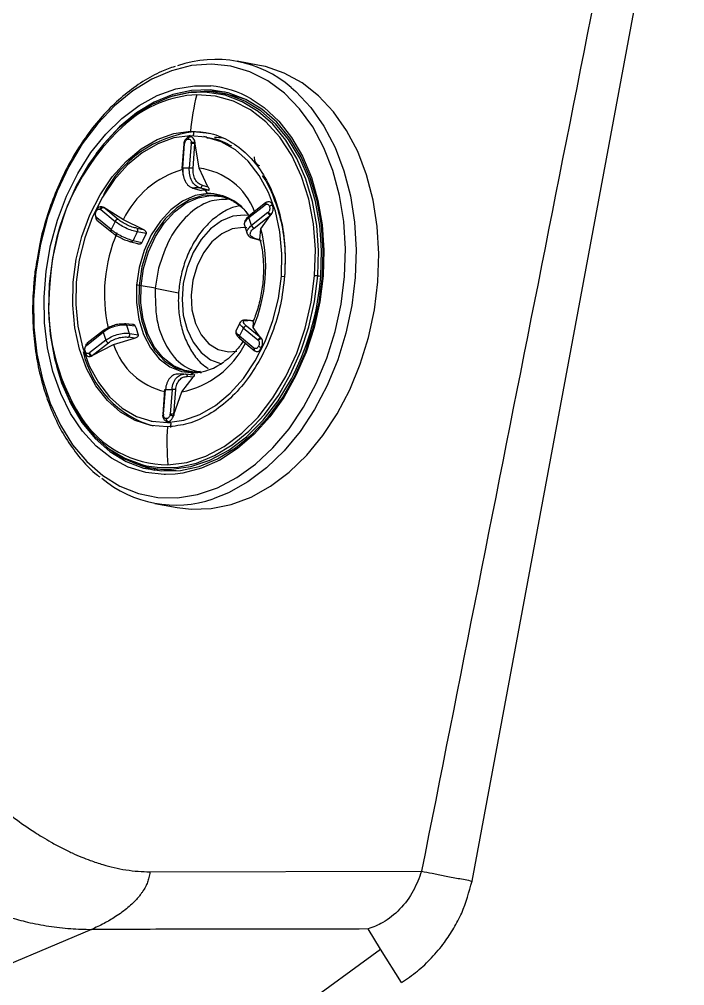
# Model space of a CAD drawing. Extents: x 943 to 1030, y 781 to 934.
# Drawn here: x 1022.308 to 1024.959, y 824.575 to 828.428 of the extents above; entities that cross this region are included whole.
import ezdxf

# ---------------------------------------------------------------- set-up
doc = ezdxf.new("R2010")
doc.units = 0
doc.header["$MEASUREMENT"] = 0
doc.layers.add('1', color=4, linetype='Continuous')

# ---------------------------------------------------------------- blocks, each defined once
blk = doc.blocks.new('AIRA')
at = {"layer": '1', "color": 3, "linetype": 'Continuous', "lineweight": 25}
for p, q in [((80.9339, 21.8267), (81.7811, 26.3785)), ((80.0875, 25.0782), (79.9975, 25.095)), ((79.9593, 24.9633), (79.9271, 24.9689)), ((79.8119, 24.8154), (79.8243, 24.8131)), ((79.8868, 24.8063), (79.8243, 24.8131)), ((79.8014, 24.7957), (79.8121, 24.8006)), ((79.8772, 24.7924), (79.8648, 24.7944)), ((79.7855, 24.7661), (79.7778, 24.6675)), ((79.781, 24.668), (79.7887, 24.7666)), ((79.7862, 24.7709), (79.7855, 24.7661)), ((79.8151, 24.7674), (79.8074, 24.6688)), ((79.8222, 24.6677), (79.8299, 24.7663)), ((79.8299, 24.7663), (79.8304, 24.7662)), ((79.8466, 24.6682), (79.8304, 24.7662)), ((79.8818, 24.5946), (79.8466, 24.6682)), ((80.0745, 24.6883), (80.0653, 24.6898)), ((79.8219, 24.589), (79.8547, 24.5801)), ((79.8841, 24.581), (79.8497, 24.5898)), ((79.8586, 24.6005), (79.8818, 24.5946)), ((79.8917, 24.5591), (79.9358, 24.5554)), ((79.4545, 24.5035), (79.5117, 24.456)), ((79.5235, 24.4639), (79.4663, 24.5114)), ((79.4663, 24.5114), (79.4668, 24.5113)), ((79.5445, 24.4626), (79.4668, 24.5113)), ((80.0447, 24.4718), (80.1096, 24.5229)), ((80.1105, 24.5298), (80.0456, 24.4787)), ((80.1138, 24.5319), (80.11, 24.5294)), ((79.4368, 24.4645), (79.4386, 24.4626)), ((79.496, 24.4236), (79.4388, 24.4711)), ((80.1203, 24.4913), (80.0554, 24.4402)), ((80.0657, 24.4298), (80.1306, 24.4809)), ((80.0926, 24.4272), (80.1311, 24.4808)), ((80.1306, 24.4809), (80.1311, 24.4808)), ((79.4395, 24.4616), (79.4967, 24.4141)), ((79.6229, 24.4246), (79.5445, 24.4626)), ((79.5988, 24.429), (79.6229, 24.4246)), ((80.0268, 24.4407), (80.0383, 24.407)), ((80.0271, 24.4427), (80.0277, 24.4391)), ((80.0886, 24.3843), (80.0926, 24.4272)), ((79.6358, 24.4078), (79.6, 24.4142)), ((80.0612, 24.3891), (80.0941, 24.3803)), ((80.0668, 24.3901), (80.0886, 24.3843)), ((79.5748, 24.3746), (79.6018, 24.3679)), ((79.5835, 24.3802), (79.6183, 24.3716)), ((79.6849, 24.2705), (79.6719, 24.1897)), ((80.1745, 24.2383), (80.187, 24.236)), ((79.672, 24.1897), (79.6153, 24.2)), ((79.6719, 24.1897), (79.7649, 24.172)), ((79.5472, 24.047), (79.5556, 24.0461)), ((79.581, 24.0451), (79.5513, 24.0484)), ((79.5923, 24.0391), (79.5572, 24.043)), ((80.0102, 24.0546), (79.9928, 24.0188)), ((80.0642, 24.0596), (80.0382, 24.0628)), ((80.0632, 24.059), (80.0412, 24.0616)), ((80.0619, 24.033), (80.063, 24.054)), ((79.3992, 23.9635), (79.4641, 24.0146)), ((79.465, 24.0215), (79.4001, 23.9704)), ((79.5684, 24.0098), (79.6043, 24.0038)), ((80.0234, 24.0311), (80.0807, 23.9836)), ((80.0924, 23.9915), (80.0352, 24.039)), ((80.0929, 23.9914), (80.0619, 24.033)), ((79.4748, 23.983), (79.4099, 23.9319)), ((79.4202, 23.9215), (79.4851, 23.9726)), ((79.4207, 23.9214), (79.5056, 23.965)), ((79.5056, 23.965), (79.589, 23.9908)), ((79.589, 23.9908), (79.5649, 23.9949)), ((80.065, 23.9512), (80.0077, 23.9987)), ((80.0084, 23.9892), (80.0656, 23.9417)), ((80.0929, 23.9914), (80.0924, 23.9915)), ((79.9639, 23.9363), (79.9966, 23.939)), ((80.0647, 23.9427), (80.0683, 23.9401)), ((79.4207, 23.9214), (79.4202, 23.9215)), ((79.7845, 23.8483), (79.7615, 23.8476)), ((79.7726, 23.8452), (79.7918, 23.8482)), ((79.7918, 23.8482), (79.8267, 23.8445)), ((79.777, 23.7764), (79.8225, 23.8354)), ((79.8225, 23.8354), (79.7991, 23.8379)), ((79.709, 23.7854), (79.7013, 23.6868)), ((79.7044, 23.6873), (79.7121, 23.7859)), ((79.7385, 23.7867), (79.7308, 23.6881)), ((79.7456, 23.687), (79.7533, 23.7856)), ((79.7461, 23.6869), (79.777, 23.7764)), ((79.6538, 23.6605), (79.6661, 23.658)), ((79.704, 23.6838), (79.7041, 23.6857)), ((79.7335, 23.652), (79.7086, 23.6547)), ((79.7461, 23.6869), (79.7456, 23.687)), ((79.6492, 23.4753), (79.6811, 23.4689)), ((79.7516, 23.4488), (79.7127, 23.4471)), ((79.6694, 23.3323), (79.7595, 23.3156)), ((79.6502, 21.8635), (80.7329, 21.8655)), ((80.5696, 21.5555), (80.5198, 21.6354)), ((79.4158, 20.7157), (80.5696, 21.5555)), ((80.6529, 21.4216), (80.5696, 21.5555))]:
    blk.add_line(p, q, dxfattribs=at)
at = {"layer": '1', "color": 3, "linetype": 'Continuous', "lineweight": 25, "flags": 128}
for points in [[(80.4261, 24.2367), (80.4296, 24.3471), (80.423, 24.4554), (80.4062, 24.5598), (80.3797, 24.6586), (80.3437, 24.7502), (80.2989, 24.833), (80.2461, 24.9057), (80.1861, 24.9672), (80.1199, 25.0164), (80.0485, 25.0524), (79.9732, 25.0748), (79.8952, 25.0831), (79.8158, 25.0772), (79.7362, 25.0572), (79.6578, 25.0235), (79.5819, 24.9765), (79.5097, 24.9171), (79.4424, 24.8462), (79.381, 24.7649), (79.3267, 24.6748), (79.2803, 24.5771), (79.2426, 24.4735), (79.2141, 24.3657), (79.1954, 24.2556), (79.1868, 24.1448), (79.1883, 24.0352), (79.2001, 23.9286), (79.2218, 23.8268), (79.2531, 23.7314), (79.2935, 23.644), (79.3424, 23.5661), (79.399, 23.4988), (79.4622, 23.4434), (79.5311, 23.4007), (79.6046, 23.3714), (79.6814, 23.356), (79.7603, 23.3548), (79.84, 23.3678), (79.9191, 23.3947), (79.9964, 23.4352), (80.0707, 23.4885), (80.1406, 23.5538), (80.205, 23.63), (80.263, 23.7159), (80.3134, 23.81), (80.3556, 23.9109), (80.3887, 24.0168), (80.4124, 24.126), (80.4261, 24.2367)], [(80.5588, 24.2157), (80.5625, 24.3269), (80.5561, 24.4361), (80.5397, 24.5415), (80.5136, 24.6414), (80.4782, 24.7344), (80.4341, 24.8189), (80.3819, 24.8935), (80.3225, 24.9572), (80.2568, 25.0089), (80.1858, 25.0478), (80.1107, 25.0733), (80.0875, 25.0782)], [(79.7127, 23.4471), (79.707, 23.4471), (79.6341, 23.4553), (79.564, 23.4772), (79.4978, 23.5124), (79.4368, 23.5602), (79.382, 23.6199), (79.3344, 23.6903), (79.2948, 23.7702), (79.264, 23.8582), (79.2426, 23.9527), (79.2308, 24.052), (79.229, 24.1544), (79.237, 24.2579), (79.2549, 24.3609), (79.2823, 24.4613), (79.3186, 24.5575), (79.3633, 24.6477), (79.4155, 24.7304), (79.4744, 24.8039), (79.5388, 24.8671), (79.6076, 24.9188), (79.6796, 24.9581), (79.7535, 24.9842), (79.828, 24.9968), (79.8931, 24.9964)], [(79.8671, 24.9714), (79.8059, 24.9687), (79.7324, 24.9526), (79.6599, 24.923), (79.5897, 24.8803), (79.5232, 24.8253), (79.4615, 24.7592), (79.4058, 24.683), (79.3571, 24.5983), (79.3165, 24.5066), (79.2845, 24.4096), (79.2618, 24.3091), (79.2489, 24.207)], [(79.2778, 23.8789), (79.2987, 23.8122), (79.3348, 23.7287), (79.3796, 23.6543), (79.432, 23.5905), (79.4912, 23.5385), (79.556, 23.4991), (79.6253, 23.4732), (79.6977, 23.4613), (79.7719, 23.4635), (79.8465, 23.4798), (79.9201, 23.5099), (79.9914, 23.5532), (80.059, 23.609), (80.1217, 23.6762), (80.1782, 23.7536), (80.2276, 23.8396), (80.269, 23.9328), (80.3014, 24.0313), (80.3245, 24.1334), (80.3376, 24.2371), (80.3406, 24.3405), (80.3335, 24.4416), (80.3163, 24.5387), (80.2893, 24.6298), (80.2531, 24.7133), (80.2084, 24.7877), (80.156, 24.8515), (80.0968, 24.9035), (80.032, 24.9429), (79.9627, 24.9688), (79.8903, 24.9807), (79.8161, 24.9785), (79.7415, 24.9622), (79.6679, 24.9321), (79.5966, 24.8887), (79.529, 24.833), (79.4663, 24.7658), (79.4355, 24.7259)], [(80.332, 24.3845), (80.3269, 24.4397), (80.3098, 24.5358), (80.2831, 24.6261), (80.2473, 24.7088), (80.203, 24.7824), (80.1511, 24.8456), (80.0925, 24.8971), (80.0283, 24.9361), (79.9597, 24.9617), (79.888, 24.9736), (79.8145, 24.9714), (79.7407, 24.9552), (79.7348, 24.9534)], [(79.9503, 24.9718), (79.9224, 24.9747), (79.8662, 24.9744)], [(80.3193, 24.2387), (80.3223, 24.3404), (80.3152, 24.4401), (80.2983, 24.5356), (80.2718, 24.6253), (80.2362, 24.7076), (80.1921, 24.7808), (80.1405, 24.8436), (80.0822, 24.8948), (80.0184, 24.9336), (79.9502, 24.9591), (79.8789, 24.9708), (79.8671, 24.9714)], [(80.2134, 24.9907), (80.2324, 24.974), (80.2918, 24.9103), (80.344, 24.8356), (80.3882, 24.7511), (80.4236, 24.6582), (80.4496, 24.5582), (80.466, 24.4528), (80.4724, 24.3436), (80.4687, 24.2324)], [(80.3067, 24.2393), (80.3096, 24.3442), (80.3016, 24.4465), (80.283, 24.5444), (80.2542, 24.6357), (80.2156, 24.7187), (80.1682, 24.7915), (80.1129, 24.8528), (80.0508, 24.9013), (79.9832, 24.936), (79.9114, 24.9562), (79.8369, 24.9615)], [(79.9593, 24.9633), (79.9919, 24.9561), (80.0309, 24.9434)], [(80.0532, 24.9454), (80.1054, 24.9102), (80.1635, 24.8563), (80.2148, 24.7911), (80.2585, 24.7158), (80.2937, 24.6317), (80.3199, 24.5402), (80.3366, 24.4431), (80.3434, 24.342), (80.3403, 24.2389)], [(79.7199, 23.637), (79.6546, 23.6423), (79.592, 23.662), (79.5337, 23.6956), (79.4811, 23.7422), (79.4355, 23.8008), (79.3981, 23.8698), (79.3697, 23.9476), (79.3511, 24.0323), (79.3427, 24.1218), (79.3447, 24.2138), (79.3571, 24.3061), (79.3795, 24.3965), (79.4115, 24.4826), (79.4522, 24.5625), (79.5006, 24.6341), (79.5555, 24.6956), (79.6157, 24.7456), (79.6795, 24.7828), (79.7455, 24.8062), (79.8119, 24.8154)], [(79.8104, 24.7979), (79.7459, 24.789), (79.6819, 24.7662), (79.62, 24.7301), (79.5616, 24.6816), (79.5083, 24.6219), (79.4614, 24.5525), (79.4219, 24.475), (79.3909, 24.3914), (79.3691, 24.3037), (79.3571, 24.2142)], [(80.1745, 24.2383), (80.1764, 24.3276), (80.1683, 24.4144), (80.1502, 24.4965), (80.1226, 24.572), (80.0863, 24.639), (80.0421, 24.6958), (79.9911, 24.7411), (79.9345, 24.7737), (79.8738, 24.7928), (79.8104, 24.7979)], [(79.8808, 24.5674), (79.8304, 24.559), (79.7809, 24.5373), (79.7342, 24.5029), (79.692, 24.4574), (79.656, 24.4023), (79.6276, 24.3398), (79.6078, 24.2723), (79.5974, 24.2025)], [(79.9874, 24.5345), (79.9638, 24.547), (79.9134, 24.5608), (79.8606, 24.5593), (79.8077, 24.5424), (79.7572, 24.511), (79.7111, 24.4663), (79.6715, 24.4104), (79.6401, 24.3456), (79.6183, 24.2749), (79.607, 24.2013)], [(79.6153, 24.2), (79.6254, 24.2684), (79.6446, 24.3344), (79.6723, 24.3956), (79.7074, 24.4497), (79.7485, 24.4945), (79.7941, 24.5285), (79.8425, 24.5503), (79.8917, 24.5591)], [(79.9358, 24.5554), (79.9406, 24.5543), (79.9556, 24.55)], [(80.0473, 24.4794), (80.0273, 24.4817), (79.9811, 24.4768), (79.9354, 24.4583), (79.8923, 24.4269), (79.854, 24.3841), (79.8222, 24.332), (79.7983, 24.273), (79.7835, 24.2098), (79.7785, 24.1454), (79.7835, 24.0828), (79.7983, 24.025), (79.8222, 23.9745), (79.854, 23.9339), (79.8924, 23.905), (79.9352, 23.8891)], [(80.0369, 24.4301), (80.0215, 24.4317), (79.9786, 24.4265), (79.9365, 24.4071), (79.8976, 24.3748), (79.8643, 24.3314), (79.8385, 24.2794), (79.8216, 24.2219), (79.8146, 24.1622), (79.818, 24.1037), (79.8316, 24.0499), (79.8545, 24.0039), (79.8854, 23.9684), (79.9226, 23.9454), (79.9639, 23.9363), (79.9639, 23.9363)], [(80.331, 24.2372), (80.3339, 24.3395), (80.332, 24.3845)], [(79.6349, 23.4825), (79.6893, 23.4748), (79.7623, 23.477), (79.8358, 23.4931), (79.9083, 23.5227), (79.9784, 23.5654), (80.045, 23.6203), (80.1067, 23.6865), (80.1624, 23.7626), (80.211, 23.8474), (80.2517, 23.9391), (80.2837, 24.0361), (80.3064, 24.1366), (80.3193, 24.2387)], [(79.7211, 23.6546), (79.7856, 23.6635), (79.8496, 23.6863), (79.9116, 23.7224), (79.9699, 23.7709), (80.0232, 23.8306), (80.0702, 23.9), (80.1097, 23.9775), (80.1407, 24.0611), (80.1625, 24.1487), (80.1745, 24.2383)], [(79.7217, 23.486), (79.7973, 23.4957), (79.8726, 23.5202), (79.946, 23.5591), (80.016, 23.6115), (80.0812, 23.6764), (80.1402, 23.7524), (80.1919, 23.838), (80.2352, 23.9314), (80.2692, 24.0308), (80.2932, 24.1342), (80.3067, 24.2393)], [(80.3403, 24.2389), (80.3273, 24.1354), (80.3046, 24.0335), (80.2727, 23.9349), (80.232, 23.8415), (80.1835, 23.7549), (80.1278, 23.6766), (80.0661, 23.6081), (79.9993, 23.5505), (79.9287, 23.5049), (79.8556, 23.4721), (79.7813, 23.4528), (79.7516, 23.4488)], [(80.4687, 24.2324), (80.455, 24.1209), (80.4315, 24.0109), (80.3986, 23.904), (80.3567, 23.802), (80.3066, 23.7065), (80.249, 23.6191), (80.1849, 23.541), (80.1153, 23.4735), (80.0412, 23.4176), (79.9638, 23.3744), (79.9018, 23.3497)], [(79.2489, 24.207), (79.2459, 24.1052), (79.2529, 24.0056), (79.2699, 23.9101), (79.2964, 23.8203), (79.332, 23.7381), (79.3761, 23.6649), (79.4277, 23.6021), (79.486, 23.5508), (79.5498, 23.5121), (79.618, 23.4866), (79.6349, 23.4825)], [(79.3571, 24.2142), (79.3551, 24.1249), (79.3633, 24.0381), (79.3814, 23.956), (79.4089, 23.8805), (79.4452, 23.8135), (79.4894, 23.7567), (79.5405, 23.7114), (79.597, 23.6788), (79.6578, 23.6597), (79.7211, 23.6546)], [(79.5974, 24.2025), (79.5969, 24.1329), (79.6062, 24.0663), (79.625, 24.0052), (79.6525, 23.952), (79.6878, 23.9087), (79.7294, 23.877), (79.7757, 23.8581), (79.825, 23.8527)], [(79.607, 24.2013), (79.6068, 24.1281), (79.6176, 24.0583), (79.639, 23.9951), (79.6701, 23.9413), (79.7094, 23.8992), (79.7553, 23.8706), (79.8057, 23.8567), (79.8499, 23.857)], [(79.7878, 23.8619), (79.7438, 23.8805), (79.7033, 23.9118), (79.6689, 23.9545), (79.6421, 24.0067), (79.6238, 24.0666), (79.6147, 24.1319), (79.6153, 24.2)], [(79.7595, 23.3156), (79.8144, 23.3089), (79.8942, 23.3112), (79.9744, 23.3276), (80.0539, 23.3576), (80.1312, 23.4009), (80.2053, 23.4567), (80.275, 23.5242), (80.3391, 23.6023), (80.3967, 23.6898), (80.4468, 23.7853), (80.4886, 23.8872), (80.5216, 23.9941), (80.5451, 24.1041), (80.5588, 24.2157)], [(79.828, 23.8558), (79.7891, 23.8615), (79.7878, 23.8619)], [(79.7361, 23.4684), (79.8132, 23.4787), (79.8898, 23.5041), (79.9644, 23.5439), (80.0355, 23.5975), (80.1018, 23.6638), (80.1617, 23.7413), (80.2142, 23.8285), (80.2225, 23.8445)], [(79.5903, 23.4921), (79.6574, 23.4673), (79.6697, 23.4642)], [(79.7551, 23.4617), (79.7293, 23.4626), (79.6811, 23.4689)], [(79.4174, 21.6335), (78.9082, 21.4177), (78.4196, 21.2107)]]:
    blk.add_lwpolyline(points, dxfattribs=at)
at = {"layer": '1', "color": 3, "linetype": 'Continuous', "lineweight": 25}
for centre, radius, start, end in [((79.9131, 24.6416), 0.4605, 49.2987, 109.4167), ((79.8572, 24.6061), 0.3919, 59.9846, 84.7503), ((79.8645, 24.4909), 0.4714, 93.3644, 131.002), ((80.8518, 24.7129), 1.045, 166.2349, 174.3667), ((80.1693, 24.1635), 0.9186, 131.9522, 177.215), ((79.8769, 24.3563), 0.4599, 96.5679, 153.423), ((80.8792, 24.7076), 1.0601, 174.2887, 175.2238), ((80.1706, 24.7741), 0.361, 176.2098, 176.835), ((79.9058, 24.5654), 0.2255, 80.9838, 89.3483), ((79.7878, 24.7622), 0.00451, 79.3574, 120.8553), ((79.8164, 24.6931), 0.0743, 85.2025, 90.9997), ((79.8171, 24.691), 0.0763, 80.3576, 85.8628), ((79.8846, 24.3009), 0.3766, 106.0022, 154.5742), ((79.78, 24.6644), 0.00378, 75.105, 125.1076), ((79.7807, 24.6711), 0.00464, 231.4043, 269.7249), ((79.8008, 24.4424), 0.2266, 88.3492, 95.0359), ((79.8087, 24.5945), 0.0743, 85.2025, 90.9997), ((79.8094, 24.5924), 0.0763, 80.3574, 85.8628), ((79.8136, 24.3979), 0.2723, 21.1314, 83.0373), ((79.8414, 24.3994), 0.1906, 87.5168, 95.8683), ((79.8751, 24.3894), 0.1918, 91.7031, 96.1308), ((79.875, 24.3941), 0.187, 87.198, 91.7007), ((80.0486, 24.7176), 0.2252, 217.2914, 221.8271), ((79.8813, 24.3703), 0.1971, 33.6627, 90.158), ((79.4663, 24.4987), 0.0127, 90.1631, 157.6039), ((80.1144, 24.5257), 0.00561, 124.2583, 209.956), ((79.4455, 24.4668), 0.008, 147.1287, 220.8133), ((79.5235, 24.4512), 0.0127, 90.162, 157.6041), ((80.05, 24.4746), 0.00606, 137.4266, 208.1964), ((79.6185, 24.3097), 0.456, 16.621, 20.8151), ((80.1357, 24.4963), 0.0162, 198.0658, 251.6625), ((80.0184, 24.1903), 0.5721, 152.3281, 155.9334), ((80.0708, 24.4452), 0.0162, 198.0656, 251.6634), ((79.4983, 24.2753), 0.6135, 336.7375, 14.3352), ((80.0858, 24.1673), 0.6166, 156.7902, 192.6468), ((79.5014, 24.4194), 0.00685, 141.6568, 247.8019), ((80.0243, 24.1875), 0.4811, 151.8789, 156.3826), ((80.0566, 24.1814), 0.4778, 151.7216, 156.5398), ((79.2748, 24.3176), 1.0592, 333.4749, 355.6456), ((80.3044, 24.0754), 0.164, 84.777, 89.1785), ((80.3083, 24.1074), 0.1317, 80.1065, 85.2066), ((80.0683, 24.1178), 0.8215, 173.6855, 212.6041), ((79.2509, 24.206), 0.00229, 66.7087, 154.6984), ((79.5669, 23.9071), 0.2969, 82.227, 84.0892), ((79.5811, 24.0101), 0.1929, 79.7973, 82.2806), ((79.9256, 24.1494), 0.3835, 196.0985, 201.3376), ((79.4679, 24.0175), 0.0048, 85.606, 216.8408), ((79.901, 24.145), 0.456, 196.621, 200.8151), ((79.9586, 24.1436), 0.3809, 195.9155, 201.5205), ((79.5011, 24.2644), 0.5721, 332.3281, 335.9334), ((80.0352, 24.0263), 0.0127, 90.1622, 157.604), ((79.4045, 23.9663), 0.00606, 137.4267, 208.1963), ((79.4902, 23.988), 0.0162, 198.0657, 251.6632), ((79.7735, 24.0526), 0.2818, 198.117, 257.0694), ((79.7051, 24.1332), 0.364, 281.3937, 333.4652), ((80.0145, 23.9944), 0.008, 147.1285, 220.8135), ((80.0924, 23.9788), 0.0127, 90.1631, 157.6039), ((79.7748, 24.0248), 0.3999, 192.7577, 253.8254), ((79.4253, 23.9369), 0.0162, 198.0658, 251.6625), ((80.0711, 23.9468), 0.00753, 144.4366, 223.5054), ((79.8126, 24.0759), 0.2235, 273.1728, 306.3602), ((79.9122, 23.7139), 0.1639, 122.143, 127.7487), ((79.7113, 23.7815), 0.00451, 79.357, 120.8557), ((79.7186, 24.0124), 0.2266, 268.3492, 275.0359), ((79.7398, 23.7124), 0.0743, 85.2025, 90.9997), ((79.7405, 23.7103), 0.0763, 80.3574, 85.8628), ((79.7237, 23.8995), 0.4136, 212.8573, 269.7175), ((79.7037, 23.6824), 0.00494, 81.3072, 119.0308), ((79.7042, 23.6905), 0.00476, 231.9736, 269.2849), ((80.0768, 23.6226), 0.357, 174.2319, 174.8616), ((79.7321, 23.6138), 0.0743, 85.2025, 90.9997), ((79.7328, 23.6117), 0.0763, 80.3576, 85.8628), ((80.8249, 23.5744), 1.1068, 176.7592, 184.5852), ((80.8001, 23.5746), 1.0694, 175.8493, 176.779), ((79.7247, 23.8563), 0.3881, 229.9983, 271.6855), ((79.7536, 23.785), 0.4598, 230.0785, 288.8023)]:
    blk.add_arc(centre, radius, start, end, dxfattribs=at)
for points, knots in [([(81.6312, 26.4075), (81.4818, 25.6511), (81.1826, 24.1371), (80.8829, 22.6231), (80.7329, 21.8655)], [0, 0, 0, 0, 0.4995542, 1, 1, 1, 1]), ([(79.7505, 25.074), (79.7323, 25.0677), (79.6886, 25.0526), (79.6217, 25.015), (79.5506, 24.9639), (79.4835, 24.9019), (79.4212, 24.8304), (79.3647, 24.7503), (79.3147, 24.6627), (79.2719, 24.5689), (79.2372, 24.4701), (79.2131, 24.3821), (79.2043, 24.3269), (79.201, 24.3064)], [0, 0, 0, 0, 0.0689455, 0.1651654, 0.2618364, 0.3588493, 0.4560791, 0.553422, 0.6508044, 0.7481837, 0.8455507, 0.9429095, 1, 1, 1, 1]), ([(79.8028, 24.7921), (79.8008, 24.791), (79.7968, 24.7889), (79.7919, 24.7836), (79.7881, 24.7775), (79.7869, 24.7731), (79.7862, 24.7709)], [0, 0, 0, 0, 0.258752, 0.512169, 0.758929, 1, 1, 1, 1]), ([(79.7892, 24.77), (79.7899, 24.7723), (79.7912, 24.7769), (79.7951, 24.7817), (79.7993, 24.7844), (79.8019, 24.7846), (79.8032, 24.7848)], [0, 0, 0, 0, 0.283703, 0.562563, 0.780127, 1, 1, 1, 1]), ([(79.8102, 24.794), (79.8077, 24.7939), (79.805, 24.7938), (79.8027, 24.792), (79.8025, 24.7918)], [0, 0, 0, 0, 0.89936, 1, 1, 1, 1]), ([(79.8032, 24.7848), (79.8034, 24.7858), (79.8037, 24.7881), (79.8052, 24.7911), (79.8074, 24.7934), (79.8093, 24.7938), (79.8102, 24.794)], [0, 0, 0, 0, 0.221976, 0.471926, 0.73723, 1, 1, 1, 1]), ([(79.8032, 24.7848), (79.8049, 24.7846), (79.8083, 24.7844), (79.812, 24.7809), (79.8144, 24.7762), (79.8149, 24.7726), (79.8151, 24.7708)], [0, 0, 0, 0, 0.278048, 0.555677, 0.775229, 1, 1, 1, 1]), ([(79.8171, 24.7927), (79.8155, 24.7931), (79.8122, 24.7939), (79.8088, 24.7934), (79.8072, 24.7931)], [0, 0, 0, 0, 0.499745, 1, 1, 1, 1]), ([(79.8299, 24.7717), (79.8292, 24.7748), (79.8279, 24.7812), (79.8232, 24.7885), (79.8172, 24.7934), (79.8125, 24.7938), (79.8102, 24.794)], [0, 0, 0, 0, 0.247937, 0.500491, 0.75285, 1, 1, 1, 1]), ([(79.8151, 24.7708), (79.8161, 24.771), (79.8177, 24.7714), (79.8204, 24.7718), (79.8225, 24.772), (79.8246, 24.772), (79.8273, 24.772), (79.8289, 24.7718), (79.8299, 24.7717)], [0, 0, 0, 0, 0.239809, 0.368586, 0.5, 0.631414, 0.760191, 1, 1, 1, 1]), ([(79.8304, 24.7662), (79.8303, 24.7672), (79.8303, 24.7691), (79.83, 24.7709), (79.8299, 24.7717)], [0, 0, 0, 0, 0.560579, 1, 1, 1, 1]), ([(79.8299, 24.7717), (79.83, 24.7707), (79.83, 24.7689), (79.8299, 24.7671), (79.8299, 24.7663)], [0, 0, 0, 0, 0.5599538, 1, 1, 1, 1]), ([(79.8769, 24.79), (79.8852, 24.7894), (79.92, 24.7867), (79.9517, 24.7698), (79.9759, 24.757)], [0, 0, 0, 0, 0.239036, 1, 1, 1, 1]), ([(79.7892, 24.77), (79.7883, 24.7702), (79.7871, 24.7705), (79.7864, 24.7708), (79.7861, 24.7709), (79.7862, 24.7709), (79.7862, 24.7709)], [0, 0, 0, 0, 0.478025, 0.734725, 0.996679, 1, 1, 1, 1]), ([(79.7884, 24.7651), (79.7885, 24.7661), (79.7886, 24.7677), (79.789, 24.7694), (79.7891, 24.77)], [0, 0, 0, 0, 0.609221, 1, 1, 1, 1]), ([(79.7892, 24.77), (79.789, 24.7694), (79.7888, 24.7683), (79.7887, 24.7671), (79.7887, 24.7666)], [0, 0, 0, 0, 0.559955, 1, 1, 1, 1]), ([(79.8151, 24.7674), (79.8151, 24.7681), (79.8152, 24.7692), (79.8151, 24.7703), (79.8151, 24.7708)], [0, 0, 0, 0, 0.559951, 1, 1, 1, 1]), ([(80.0664, 24.7137), (80.0664, 24.7101), (80.0663, 24.7025), (80.0706, 24.6918), (80.0779, 24.6833), (80.0842, 24.6803), (80.0871, 24.679)], [0, 0, 0, 0, 0.246151, 0.521838, 0.779361, 1, 1, 1, 1]), ([(79.7807, 24.6665), (79.7804, 24.6586), (79.78, 24.6481), (79.7834, 24.639), (79.7843, 24.6367)], [0, 0, 0, 0, 0.7432209, 1, 1, 1, 1]), ([(79.781, 24.668), (79.781, 24.659), (79.781, 24.6409), (79.79, 24.6162), (79.804, 24.5969), (79.8159, 24.5916), (79.8219, 24.589)], [0, 0, 0, 0, 0.25003, 0.500035, 0.750022, 1, 1, 1, 1]), ([(79.8497, 24.5898), (79.8433, 24.5924), (79.8307, 24.5977), (79.8164, 24.617), (79.8074, 24.6417), (79.8074, 24.6598), (79.8074, 24.6688)], [0, 0, 0, 0, 0.249978, 0.499965, 0.74997, 1, 1, 1, 1]), ([(79.8586, 24.6005), (79.8532, 24.6027), (79.8425, 24.6072), (79.8301, 24.6236), (79.8222, 24.6447), (79.8222, 24.66), (79.8222, 24.6677)], [0, 0, 0, 0, 0.249743, 0.500213, 0.75056, 1, 1, 1, 1]), ([(80.098, 24.638), (80.0983, 24.6376), (80.1174, 24.6142), (80.1444, 24.5526), (80.1756, 24.4558), (80.1912, 24.3481), (80.1884, 24.2734), (80.187, 24.236)], [0, 0, 0, 0, 0.003814, 0.25286, 0.501907, 0.750953, 1, 1, 1, 1]), ([(79.8219, 24.589), (79.8214, 24.589), (79.8204, 24.589), (79.8185, 24.5898), (79.8171, 24.5908), (79.8166, 24.5919), (79.8166, 24.592)], [0, 0, 0, 0, 0.245765, 0.4912707, 0.9849333, 1, 1, 1, 1]), ([(79.8497, 24.5898), (79.8506, 24.5899), (79.8521, 24.5901), (79.854, 24.5914), (79.8554, 24.5928), (79.8567, 24.5945), (79.8579, 24.5971), (79.8583, 24.5991), (79.8586, 24.6005)], [0, 0, 0, 0, 0.23874, 0.367898, 0.499997, 0.632096, 0.761255, 1, 1, 1, 1]), ([(79.8841, 24.581), (79.8846, 24.581), (79.8856, 24.581), (79.8864, 24.5818), (79.8867, 24.5831), (79.8864, 24.5855), (79.8851, 24.5893), (79.8829, 24.5928), (79.8818, 24.5946)], [0, 0, 0, 0, 0.090563, 0.18461, 0.29233, 0.420668, 0.698931, 1, 1, 1, 1]), ([(79.9657, 24.5445), (79.9395, 24.5439), (79.8828, 24.5426), (79.7987, 24.4853), (79.7248, 24.3925), (79.6982, 24.3112), (79.6849, 24.2705)], [0, 0, 0, 0, 0.222278, 0.481519, 0.740759, 1, 1, 1, 1]), ([(79.953, 24.5492), (79.9616, 24.547), (79.9737, 24.5439), (79.9843, 24.5356), (79.9874, 24.5332)], [0, 0, 0, 0, 0.716548, 1, 1, 1, 1]), ([(79.4364, 24.4959), (79.4375, 24.4979), (79.4397, 24.5018), (79.4442, 24.505), (79.4486, 24.5061), (79.4512, 24.5053), (79.4524, 24.5049)], [0, 0, 0, 0, 0.278048, 0.555677, 0.775229, 1, 1, 1, 1]), ([(79.4629, 24.5135), (79.4605, 24.5142), (79.4555, 24.5156), (79.4479, 24.5133), (79.4411, 24.508), (79.438, 24.5025), (79.4365, 24.4997)], [0, 0, 0, 0, 0.247937, 0.500491, 0.75285, 1, 1, 1, 1]), ([(79.4524, 24.5049), (79.4529, 24.5061), (79.4537, 24.508), (79.4553, 24.5101), (79.4568, 24.5115), (79.4584, 24.5126), (79.4605, 24.5136), (79.462, 24.5135), (79.4629, 24.5135)], [0, 0, 0, 0, 0.239809, 0.368586, 0.5, 0.631414, 0.760191, 1, 1, 1, 1]), ([(79.4545, 24.5035), (79.4542, 24.5038), (79.4535, 24.5043), (79.4528, 24.5047), (79.4524, 24.5049)], [0, 0, 0, 0, 0.559951, 1, 1, 1, 1]), ([(79.4668, 24.5113), (79.4661, 24.5118), (79.4648, 24.5127), (79.4635, 24.5133), (79.4629, 24.5135)], [0, 0, 0, 0, 0.560579, 1, 1, 1, 1]), ([(79.4629, 24.5135), (79.4636, 24.5132), (79.4647, 24.5126), (79.4658, 24.5118), (79.4663, 24.5114)], [0, 0, 0, 0, 0.559954, 1, 1, 1, 1]), ([(80.0081, 24.5183), (80.0005, 24.5169), (79.9762, 24.5122), (79.9371, 24.4918), (79.8925, 24.4587), (79.8524, 24.4147), (79.8182, 24.3623), (79.7914, 24.3031), (79.7729, 24.2393), (79.7633, 24.1733), (79.7631, 24.1073), (79.7724, 24.0436), (79.791, 23.9842), (79.819, 23.932), (79.8496, 23.8927), (79.8733, 23.8761), (79.8822, 23.8699)], [0, 0, 0, 0, 0.033353, 0.106386, 0.180907, 0.256802, 0.333531, 0.410585, 0.487705, 0.564904, 0.642267, 0.71988, 0.79781, 0.875934, 0.953708, 1, 1, 1, 1]), ([(79.9874, 24.5332), (79.9973, 24.527), (80.019, 24.5132), (80.037, 24.4897), (80.0468, 24.477)], [0, 0, 0, 0, 0.4556874, 1, 1, 1, 1]), ([(80.1119, 24.5243), (80.1114, 24.5241), (80.1107, 24.5237), (80.1099, 24.5231), (80.1096, 24.5229)], [0, 0, 0, 0, 0.559955, 1, 1, 1, 1]), ([(80.1175, 24.5329), (80.1166, 24.5329), (80.1152, 24.5329), (80.1137, 24.532), (80.1128, 24.5309), (80.1121, 24.5295), (80.1116, 24.5274), (80.1118, 24.5256), (80.1119, 24.5243)], [0, 0, 0, 0, 0.239809, 0.368586, 0.5, 0.631414, 0.760191, 1, 1, 1, 1]), ([(80.1119, 24.5243), (80.1136, 24.5249), (80.117, 24.5261), (80.1215, 24.5243), (80.1248, 24.5209), (80.126, 24.5178), (80.1266, 24.5163)], [0, 0, 0, 0, 0.283703, 0.562563, 0.780127, 1, 1, 1, 1]), ([(80.1395, 24.5205), (80.1384, 24.5232), (80.1362, 24.5286), (80.1304, 24.5334), (80.1238, 24.5354), (80.1196, 24.5337), (80.1175, 24.5329)], [0, 0, 0, 0, 0.2474, 0.49986, 0.75229, 1, 1, 1, 1]), ([(80.1266, 24.5163), (80.1272, 24.5142), (80.1283, 24.51), (80.1276, 24.5032), (80.1255, 24.4975), (80.1235, 24.4947), (80.1224, 24.4933)], [0, 0, 0, 0, 0.2780476, 0.5556769, 0.7752293, 1, 1, 1, 1]), ([(80.1395, 24.5205), (80.1384, 24.5205), (80.1362, 24.5204), (80.1324, 24.5194), (80.129, 24.518), (80.1274, 24.5168), (80.1266, 24.5163)], [0, 0, 0, 0, 0.262771, 0.528075, 0.778025, 1, 1, 1, 1]), ([(80.134, 24.4841), (80.1355, 24.4866), (80.1387, 24.4917), (80.1413, 24.5015), (80.1419, 24.5116), (80.1403, 24.5176), (80.1395, 24.5205)], [0, 0, 0, 0, 0.247937, 0.500491, 0.75285, 1, 1, 1, 1]), ([(79.4365, 24.4997), (79.4352, 24.4967), (79.4328, 24.4907), (79.4319, 24.4805), (79.4335, 24.4744), (79.4343, 24.4714)], [0, 0, 0, 0, 0.331829, 0.670444, 1, 1, 1, 1]), ([(79.437, 24.473), (79.436, 24.4748), (79.4339, 24.4782), (79.4333, 24.4848), (79.4342, 24.4909), (79.4357, 24.4942), (79.4364, 24.4959)], [0, 0, 0, 0, 0.2837031, 0.5625628, 0.7801273, 1, 1, 1, 1]), ([(79.4364, 24.4959), (79.4358, 24.4964), (79.4347, 24.4975), (79.434, 24.4988), (79.4345, 24.4997), (79.4358, 24.4997), (79.4365, 24.4997)], [0, 0, 0, 0, 0.221975, 0.471925, 0.737229, 1, 1, 1, 1]), ([(79.437, 24.473), (79.4364, 24.472), (79.4355, 24.4705), (79.4351, 24.4684), (79.4352, 24.467), (79.4356, 24.4657), (79.4366, 24.4644), (79.4379, 24.4639), (79.4387, 24.4636)], [0, 0, 0, 0, 0.239809, 0.368586, 0.5, 0.631414, 0.760191, 1, 1, 1, 1]), ([(79.437, 24.473), (79.4373, 24.4726), (79.4379, 24.472), (79.4385, 24.4714), (79.4388, 24.4711)], [0, 0, 0, 0, 0.559955, 1, 1, 1, 1]), ([(79.5988, 24.429), (79.5927, 24.4304), (79.5804, 24.4332), (79.5589, 24.442), (79.5384, 24.4527), (79.5285, 24.4602), (79.5235, 24.4639)], [0, 0, 0, 0, 0.249744, 0.500213, 0.75056, 1, 1, 1, 1]), ([(80.0447, 24.4718), (80.0396, 24.4671), (80.0295, 24.4577), (80.0248, 24.4459), (80.0277, 24.4411), (80.0286, 24.4397)], [0, 0, 0, 0, 0.412858, 0.825677, 1, 1, 1, 1]), ([(80.0327, 24.4644), (80.0314, 24.4625), (80.0276, 24.457), (80.0258, 24.4502), (80.0266, 24.4462), (80.0268, 24.4451)], [0, 0, 0, 0, 0.297256, 0.817044, 1, 1, 1, 1]), ([(80.0455, 24.4787), (80.0418, 24.4754), (80.0364, 24.4709), (80.0336, 24.4659), (80.0327, 24.4644)], [0, 0, 0, 0, 0.702451, 1, 1, 1, 1]), ([(80.1203, 24.4913), (80.1207, 24.4916), (80.1214, 24.4922), (80.1221, 24.493), (80.1224, 24.4933)], [0, 0, 0, 0, 0.559951, 1, 1, 1, 1]), ([(80.134, 24.4841), (80.133, 24.4844), (80.1315, 24.4849), (80.1292, 24.4862), (80.1275, 24.4874), (80.1259, 24.4888), (80.124, 24.4908), (80.123, 24.4923), (80.1224, 24.4933)], [0, 0, 0, 0, 0.239809, 0.368586, 0.5, 0.631414, 0.760191, 1, 1, 1, 1]), ([(80.134, 24.4841), (80.1334, 24.4835), (80.1323, 24.4823), (80.1311, 24.4813), (80.1306, 24.4809)], [0, 0, 0, 0, 0.559954, 1, 1, 1, 1]), ([(80.1311, 24.4808), (80.1317, 24.4814), (80.1327, 24.4824), (80.1336, 24.4836), (80.134, 24.4841)], [0, 0, 0, 0, 0.560579, 1, 1, 1, 1]), ([(79.6, 24.4142), (79.5928, 24.4159), (79.5784, 24.4192), (79.5533, 24.4298), (79.5293, 24.4428), (79.5176, 24.4516), (79.5117, 24.456)], [0, 0, 0, 0, 0.249978, 0.499965, 0.74997, 1, 1, 1, 1]), ([(79.6, 24.4142), (79.6005, 24.4155), (79.6013, 24.4174), (79.6017, 24.4203), (79.6017, 24.4225), (79.6013, 24.4246), (79.6005, 24.427), (79.5995, 24.4282), (79.5988, 24.429)], [0, 0, 0, 0, 0.23874, 0.367898, 0.499997, 0.632096, 0.761255, 1, 1, 1, 1]), ([(80.0389, 24.4088), (80.0382, 24.41), (80.0355, 24.4148), (80.0403, 24.4261), (80.0504, 24.4355), (80.0554, 24.4402)], [0, 0, 0, 0, 0.141985, 0.570972, 1, 1, 1, 1]), ([(80.0668, 24.3901), (80.0623, 24.3919), (80.0532, 24.3955), (80.0491, 24.4056), (80.0526, 24.4177), (80.0613, 24.4258), (80.0657, 24.4298)], [0, 0, 0, 0, 0.249733, 0.500209, 0.750558, 1, 1, 1, 1]), ([(79.496, 24.4236), (79.5019, 24.4192), (79.5136, 24.4104), (79.5376, 24.3974), (79.5625, 24.3865), (79.5765, 24.3823), (79.5835, 24.3802)], [0, 0, 0, 0, 0.25003, 0.500035, 0.750022, 1, 1, 1, 1]), ([(79.4988, 24.4131), (79.5038, 24.4093), (79.5137, 24.4017), (79.534, 24.3904), (79.555, 24.3808), (79.5669, 24.3773), (79.5729, 24.3755)], [0, 0, 0, 0, 0.249705, 0.50014, 0.750517, 1, 1, 1, 1]), ([(79.6358, 24.4078), (79.6361, 24.4084), (79.6366, 24.4097), (79.6364, 24.412), (79.6355, 24.4143), (79.6333, 24.4176), (79.6292, 24.4215), (79.625, 24.4236), (79.6229, 24.4246)], [0, 0, 0, 0, 0.090564, 0.184611, 0.292331, 0.420669, 0.698928, 1, 1, 1, 1]), ([(80.038, 24.4087), (80.0388, 24.4066), (80.0404, 24.4022), (80.0454, 24.3966), (80.0522, 24.3919), (80.058, 24.3899), (80.061, 24.3889)], [0, 0, 0, 0, 0.248235, 0.497838, 0.748446, 1, 1, 1, 1]), ([(80.0668, 24.3901), (80.0663, 24.3898), (80.0653, 24.3892), (80.0633, 24.3887), (80.0619, 24.389), (80.061, 24.3892)], [0, 0, 0, 0, 0.26395, 0.527619, 1, 1, 1, 1]), ([(79.5835, 24.3802), (79.5832, 24.3796), (79.5825, 24.3784), (79.5809, 24.3764), (79.5785, 24.3748), (79.576, 24.3743), (79.5741, 24.3747), (79.5733, 24.3752), (79.5729, 24.3755)], [0, 0, 0, 0, 0.124762, 0.249393, 0.5, 0.750607, 0.875238, 1, 1, 1, 1]), ([(79.5962, 24.3697), (79.5985, 24.3688), (79.6028, 24.3671), (79.6086, 24.3668), (79.6127, 24.3674), (79.6152, 24.3683), (79.6172, 24.3697), (79.6179, 24.371), (79.6183, 24.3716)], [0, 0, 0, 0, 0.3010021, 0.5792741, 0.7076008, 0.8153201, 0.909388, 1, 1, 1, 1]), ([(80.0883, 24.3837), (80.0892, 24.3806), (80.095, 24.3625), (80.1009, 24.3216), (80.1041, 24.2633), (80.1001, 24.2012), (80.0889, 24.1392), (80.0752, 24.0894), (80.0636, 24.0632), (80.0601, 24.0552)], [0, 0, 0, 0, 0.035176, 0.209903, 0.38603, 0.563642, 0.742192, 0.920858, 1, 1, 1, 1]), ([(79.201, 24.3064), (79.1983, 24.2921), (79.1916, 24.2564), (79.1886, 24.2203), (79.1868, 24.1988)], [0, 0, 0, 0, 0.40168, 1, 1, 1, 1]), ([(79.1868, 24.1988), (79.1856, 24.1803), (79.1822, 24.1268), (79.1834, 24.039), (79.1934, 23.9372), (79.2125, 23.8392), (79.2402, 23.7462), (79.2764, 23.6598), (79.3204, 23.5808), (79.3722, 23.5114), (79.416, 23.4633), (79.4442, 23.4423), (79.4507, 23.4374)], [0, 0, 0, 0, 0.0598676, 0.1729474, 0.2861311, 0.3993826, 0.512701, 0.6260624, 0.7393917, 0.8525781, 0.9654656, 1, 1, 1, 1]), ([(79.6719, 24.1897), (79.6718, 24.1472), (79.6716, 24.0623), (79.7131, 23.954), (79.7756, 23.8767), (79.8295, 23.8605), (79.8544, 23.853)], [0, 0, 0, 0, 0.259186, 0.518372, 0.777558, 1, 1, 1, 1]), ([(79.5572, 24.043), (79.55, 24.0432), (79.5357, 24.0436), (79.5095, 24.0378), (79.4838, 24.028), (79.4707, 24.0191), (79.4641, 24.0146)], [0, 0, 0, 0, 0.249978, 0.499965, 0.74997, 1, 1, 1, 1]), ([(79.5472, 24.047), (79.5412, 24.0472), (79.529, 24.0476), (79.5068, 24.0423), (79.485, 24.0337), (79.4739, 24.0261), (79.4683, 24.0222)], [0, 0, 0, 0, 0.249733, 0.500209, 0.750558, 1, 1, 1, 1]), ([(79.5572, 24.043), (79.5567, 24.0442), (79.556, 24.0459), (79.5544, 24.0475), (79.553, 24.0483), (79.5515, 24.0486), (79.5495, 24.0485), (79.5481, 24.0476), (79.5472, 24.047)], [0, 0, 0, 0, 0.238754, 0.36792, 0.500026, 0.632127, 0.761283, 1, 1, 1, 1]), ([(79.5923, 24.0391), (79.5921, 24.0397), (79.5916, 24.041), (79.5898, 24.0426), (79.5875, 24.0439), (79.5845, 24.0449), (79.5822, 24.045), (79.581, 24.0451)], [0, 0, 0, 0, 0.158528, 0.323155, 0.511715, 0.736367, 1, 1, 1, 1]), ([(80.0234, 24.0311), (80.0192, 24.0352), (80.0106, 24.0433), (80.007, 24.0506), (80.0095, 24.0523), (80.0098, 24.0525)], [0, 0, 0, 0, 0.47207, 0.944094, 1, 1, 1, 1]), ([(80.0369, 24.0629), (80.0335, 24.063), (80.0267, 24.0632), (80.0186, 24.061), (80.0125, 24.0575), (80.0105, 24.0542), (80.0095, 24.0525)], [0, 0, 0, 0, 0.2489334, 0.4990982, 0.7498266, 1, 1, 1, 1]), ([(80.0352, 24.039), (80.0314, 24.0425), (80.0238, 24.0497), (80.0219, 24.0576), (80.0272, 24.0623), (80.0365, 24.0618), (80.0412, 24.0616)], [0, 0, 0, 0, 0.249705, 0.50014, 0.750517, 1, 1, 1, 1]), ([(79.4748, 23.983), (79.4814, 23.9875), (79.4945, 23.9964), (79.5202, 24.0062), (79.5466, 24.0117), (79.5611, 24.0104), (79.5684, 24.0098)], [0, 0, 0, 0, 0.2500296, 0.500035, 0.7500225, 1, 1, 1, 1]), ([(79.569, 24.0041), (79.5689, 24.0032), (79.5686, 24.0014), (79.5677, 23.9988), (79.5665, 23.9965), (79.5654, 23.9954), (79.5649, 23.9949)], [0, 0, 0, 0, 0.25144, 0.502604, 0.751615, 1, 1, 1, 1]), ([(79.5684, 24.0098), (79.5687, 24.0089), (79.5691, 24.0072), (79.569, 24.0052), (79.569, 24.0041)], [0, 0, 0, 0, 0.498915, 1, 1, 1, 1]), ([(79.589, 23.9908), (79.5913, 23.9915), (79.5957, 23.9927), (79.6003, 23.9955), (79.603, 23.9981), (79.6043, 24), (79.6048, 24.002), (79.6045, 24.0032), (79.6043, 24.0038)], [0, 0, 0, 0, 0.301002, 0.579274, 0.707601, 0.81532, 0.909388, 1, 1, 1, 1]), ([(79.9943, 24.0202), (79.994, 24.02), (79.9913, 24.0184), (79.9948, 24.0109), (80.0034, 24.0028), (80.0077, 23.9987)], [0, 0, 0, 0, 0.077111, 0.538533, 1, 1, 1, 1]), ([(79.9936, 24.0187), (79.9931, 24.0173), (79.9921, 24.0139), (79.9942, 24.0069), (79.9992, 23.9984), (80.005, 23.9927), (80.0078, 23.9899)], [0, 0, 0, 0, 0.192192, 0.464155, 0.733074, 1, 1, 1, 1]), ([(79.4, 23.9679), (79.398, 23.9655), (79.3939, 23.9606), (79.3908, 23.951), (79.3898, 23.9435), (79.3905, 23.94), (79.3906, 23.9395)], [0, 0, 0, 0, 0.312936, 0.631699, 0.950217, 1, 1, 1, 1]), ([(79.3971, 23.9614), (79.3966, 23.9624), (79.396, 23.9639), (79.3959, 23.9655), (79.3961, 23.9665), (79.3967, 23.9673), (79.3979, 23.968), (79.3992, 23.9679), (79.4, 23.9679)], [0, 0, 0, 0, 0.239809, 0.368586, 0.5, 0.631414, 0.760191, 1, 1, 1, 1]), ([(79.3992, 23.9635), (79.3988, 23.9631), (79.398, 23.9625), (79.3974, 23.9618), (79.3971, 23.9614)], [0, 0, 0, 0, 0.559951, 1, 1, 1, 1]), ([(79.4851, 23.9726), (79.4907, 23.9764), (79.5019, 23.984), (79.5238, 23.992), (79.5464, 23.9964), (79.5587, 23.9954), (79.5649, 23.9949)], [0, 0, 0, 0, 0.249705, 0.50014, 0.750517, 1, 1, 1, 1]), ([(80.021, 23.9787), (80.0207, 23.9781), (80.0114, 23.9618), (79.9908, 23.9374), (79.965, 23.9103), (79.9513, 23.9009), (79.9462, 23.8974)], [0, 0, 0, 0, 0.01354, 0.393907, 0.771869, 1, 1, 1, 1]), ([(80.0825, 23.9817), (80.0822, 23.9821), (80.0816, 23.9828), (80.0809, 23.9834), (80.0807, 23.9836)], [0, 0, 0, 0, 0.559955, 1, 1, 1, 1]), ([(80.0905, 23.9878), (80.0897, 23.9875), (80.0881, 23.9869), (80.0858, 23.9853), (80.0839, 23.9836), (80.0829, 23.9823), (80.0825, 23.9817)], [0, 0, 0, 0, 0.259617, 0.517928, 0.766865, 1, 1, 1, 1]), ([(80.0825, 23.9817), (80.0835, 23.98), (80.0855, 23.9765), (80.0861, 23.97), (80.0853, 23.9639), (80.0838, 23.9605), (80.0831, 23.9589)], [0, 0, 0, 0, 0.2837031, 0.5625628, 0.7801273, 1, 1, 1, 1]), ([(80.0953, 23.9884), (80.0946, 23.9885), (80.0931, 23.9886), (80.0914, 23.9881), (80.0905, 23.9878)], [0, 0, 0, 0, 0.48235, 1, 1, 1, 1]), ([(80.0924, 23.9915), (80.093, 23.991), (80.094, 23.9901), (80.0949, 23.9889), (80.0953, 23.9884)], [0, 0, 0, 0, 0.559953, 1, 1, 1, 1]), ([(80.0953, 23.9884), (80.0949, 23.9891), (80.0941, 23.9902), (80.0933, 23.991), (80.0929, 23.9914)], [0, 0, 0, 0, 0.55933, 1, 1, 1, 1]), ([(80.0952, 23.9528), (80.0964, 23.9557), (80.099, 23.9618), (80.0999, 23.9719), (80.0988, 23.9815), (80.0965, 23.9861), (80.0953, 23.9884)], [0, 0, 0, 0, 0.2474, 0.49986, 0.75229, 1, 1, 1, 1]), ([(79.3929, 23.9385), (79.3922, 23.9379), (79.3909, 23.9367), (79.39, 23.9348), (79.3903, 23.933), (79.3915, 23.9323), (79.3922, 23.932)], [0, 0, 0, 0, 0.221975, 0.471925, 0.737229, 1, 1, 1, 1]), ([(79.3929, 23.9385), (79.3923, 23.9406), (79.3912, 23.9448), (79.3919, 23.9515), (79.394, 23.9573), (79.396, 23.9601), (79.3971, 23.9614)], [0, 0, 0, 0, 0.278048, 0.555677, 0.775229, 1, 1, 1, 1]), ([(79.3922, 23.932), (79.3933, 23.9293), (79.3955, 23.9239), (79.4016, 23.919), (79.4088, 23.9169), (79.414, 23.9184), (79.4165, 23.9192)], [0, 0, 0, 0, 0.2474, 0.49986, 0.75229, 1, 1, 1, 1]), ([(79.4076, 23.9304), (79.4059, 23.9298), (79.4025, 23.9287), (79.398, 23.9305), (79.3947, 23.9339), (79.3935, 23.9369), (79.3929, 23.9385)], [0, 0, 0, 0, 0.283703, 0.562563, 0.780127, 1, 1, 1, 1]), ([(79.4076, 23.9304), (79.408, 23.9306), (79.4088, 23.9311), (79.4096, 23.9316), (79.4099, 23.9319)], [0, 0, 0, 0, 0.559955, 1, 1, 1, 1]), ([(79.4076, 23.9304), (79.4079, 23.9292), (79.4084, 23.9272), (79.4096, 23.9248), (79.4108, 23.9231), (79.4122, 23.9216), (79.4141, 23.92), (79.4156, 23.9195), (79.4165, 23.9192)], [0, 0, 0, 0, 0.239809, 0.368586, 0.5, 0.631414, 0.760191, 1, 1, 1, 1]), ([(80.065, 23.9512), (80.0653, 23.9509), (80.066, 23.9504), (80.0667, 23.95), (80.067, 23.9499)], [0, 0, 0, 0, 0.559951, 1, 1, 1, 1]), ([(80.0711, 23.9385), (80.0702, 23.9388), (80.0689, 23.9393), (80.0676, 23.9409), (80.0669, 23.9424), (80.0664, 23.9442), (80.0663, 23.9467), (80.0667, 23.9486), (80.067, 23.9499)], [0, 0, 0, 0, 0.239809, 0.368586, 0.5, 0.631414, 0.760191, 1, 1, 1, 1]), ([(80.0831, 23.9589), (80.082, 23.9569), (80.0798, 23.9529), (80.0753, 23.9497), (80.0709, 23.9486), (80.0683, 23.9495), (80.067, 23.9499)], [0, 0, 0, 0, 0.278048, 0.555677, 0.775229, 1, 1, 1, 1]), ([(80.0683, 23.9401), (80.0699, 23.9393), (80.0732, 23.9377), (80.0769, 23.9376), (80.0787, 23.9375)], [0, 0, 0, 0, 0.499606, 1, 1, 1, 1]), ([(80.0711, 23.9385), (80.0731, 23.9379), (80.0771, 23.9367), (80.084, 23.9391), (80.0906, 23.9444), (80.0937, 23.95), (80.0952, 23.9528)], [0, 0, 0, 0, 0.247937, 0.500491, 0.75285, 1, 1, 1, 1]), ([(80.0952, 23.9528), (80.0941, 23.9531), (80.0919, 23.9538), (80.0884, 23.9554), (80.0853, 23.9572), (80.0838, 23.9583), (80.0831, 23.9589)], [0, 0, 0, 0, 0.262771, 0.528075, 0.778025, 1, 1, 1, 1]), ([(79.4202, 23.9215), (79.4195, 23.921), (79.4183, 23.9201), (79.4171, 23.9194), (79.4165, 23.9192)], [0, 0, 0, 0, 0.559953, 1, 1, 1, 1]), ([(79.4165, 23.9192), (79.4173, 23.9195), (79.4187, 23.9202), (79.4201, 23.921), (79.4207, 23.9214)], [0, 0, 0, 0, 0.55933, 1, 1, 1, 1]), ([(79.764, 23.8474), (79.7578, 23.8471), (79.7455, 23.8465), (79.7288, 23.833), (79.7163, 23.8123), (79.7135, 23.7947), (79.7121, 23.7859)], [0, 0, 0, 0, 0.249978, 0.499965, 0.74997, 1, 1, 1, 1]), ([(79.7918, 23.8482), (79.7923, 23.8482), (79.7932, 23.8482), (79.7951, 23.8474), (79.7971, 23.8455), (79.7984, 23.8427), (79.799, 23.84), (79.7991, 23.8386), (79.7991, 23.8379)], [0, 0, 0, 0, 0.124762, 0.249393, 0.5, 0.750607, 0.875238, 1, 1, 1, 1]), ([(79.8516, 23.8584), (79.8477, 23.8574), (79.8411, 23.8556), (79.835, 23.8565), (79.8325, 23.8568)], [0, 0, 0, 0, 0.598295, 1, 1, 1, 1]), ([(79.7385, 23.7867), (79.7399, 23.7954), (79.7427, 23.8129), (79.7551, 23.8343), (79.7668, 23.8416), (79.7726, 23.8452)], [0, 0, 0, 0, 0.333363, 0.666693, 1, 1, 1, 1]), ([(79.7533, 23.7856), (79.7545, 23.793), (79.7569, 23.808), (79.7678, 23.8256), (79.7824, 23.8371), (79.7935, 23.8377), (79.7991, 23.8379)], [0, 0, 0, 0, 0.249705, 0.50014, 0.750517, 1, 1, 1, 1]), ([(79.8225, 23.8354), (79.8239, 23.8367), (79.8265, 23.8392), (79.8283, 23.8418), (79.8289, 23.8434), (79.8288, 23.8442), (79.8281, 23.8446), (79.8271, 23.8446), (79.8267, 23.8445)], [0, 0, 0, 0, 0.301002, 0.579274, 0.707601, 0.81532, 0.909388, 1, 1, 1, 1]), ([(79.7012, 23.682), (79.7013, 23.6821), (79.7013, 23.6825), (79.702, 23.683), (79.703, 23.6835), (79.7039, 23.6838), (79.7044, 23.684)], [0, 0, 0, 0, 0.2621342, 0.5193018, 0.7665406, 1, 1, 1, 1]), ([(79.7012, 23.682), (79.7015, 23.6799), (79.7019, 23.6759), (79.7042, 23.6702), (79.7075, 23.6651), (79.7104, 23.6627), (79.7119, 23.6615)], [0, 0, 0, 0, 0.2424097, 0.4897639, 0.7427416, 1, 1, 1, 1]), ([(79.7044, 23.6873), (79.7044, 23.6867), (79.7043, 23.6856), (79.7044, 23.6845), (79.7044, 23.684)], [0, 0, 0, 0, 0.559951, 1, 1, 1, 1]), ([(79.7162, 23.67), (79.7146, 23.6701), (79.7112, 23.6703), (79.7075, 23.6739), (79.7051, 23.6786), (79.7046, 23.6821), (79.7044, 23.684)], [0, 0, 0, 0, 0.278048, 0.555677, 0.775229, 1, 1, 1, 1]), ([(79.7115, 23.6623), (79.7126, 23.6613), (79.7154, 23.6587), (79.7191, 23.6586), (79.7215, 23.6585)], [0, 0, 0, 0, 0.368475, 1, 1, 1, 1]), ([(79.7303, 23.6847), (79.7296, 23.6824), (79.7282, 23.6778), (79.7244, 23.6731), (79.7202, 23.6703), (79.7176, 23.6701), (79.7162, 23.67)], [0, 0, 0, 0, 0.283703, 0.562563, 0.780127, 1, 1, 1, 1]), ([(79.7215, 23.6585), (79.7207, 23.659), (79.719, 23.6601), (79.7172, 23.6631), (79.7162, 23.6666), (79.7162, 23.6689), (79.7162, 23.67)], [0, 0, 0, 0, 0.262772, 0.528076, 0.778025, 1, 1, 1, 1]), ([(79.7215, 23.6585), (79.7239, 23.6588), (79.7287, 23.6594), (79.7355, 23.6647), (79.7413, 23.6722), (79.7436, 23.6785), (79.7448, 23.6816)], [0, 0, 0, 0, 0.2474, 0.49986, 0.75229, 1, 1, 1, 1]), ([(79.7303, 23.6847), (79.7304, 23.6854), (79.7307, 23.6865), (79.7308, 23.6876), (79.7308, 23.6881)], [0, 0, 0, 0, 0.559955, 1, 1, 1, 1]), ([(79.7303, 23.6847), (79.7313, 23.6845), (79.7328, 23.6841), (79.7354, 23.6835), (79.7375, 23.6831), (79.7396, 23.6826), (79.7422, 23.6821), (79.7438, 23.6818), (79.7448, 23.6816)], [0, 0, 0, 0, 0.239809, 0.368586, 0.5, 0.631414, 0.760191, 1, 1, 1, 1]), ([(79.7456, 23.687), (79.7455, 23.686), (79.7453, 23.6842), (79.745, 23.6824), (79.7448, 23.6816)], [0, 0, 0, 0, 0.559953, 1, 1, 1, 1]), ([(79.7448, 23.6816), (79.7451, 23.6826), (79.7456, 23.6843), (79.746, 23.6861), (79.7461, 23.6869)], [0, 0, 0, 0, 0.55933, 1, 1, 1, 1]), ([(78.8086, 22.3786), (78.8308, 22.3504), (78.8752, 22.294), (78.952, 22.2128), (79.0298, 22.141), (79.1116, 22.0755), (79.1731, 22.0326), (79.2231, 22.0012), (79.2591, 21.98), (79.299, 21.9586), (79.3396, 21.9389), (79.3771, 21.9225), (79.4178, 21.9067), (79.4607, 21.8924), (79.5082, 21.8797), (79.5552, 21.8705), (79.6028, 21.8646), (79.6348, 21.8638), (79.6502, 21.8635)], [0, 0, 0, 0, 0.097713, 0.19538, 0.313055, 0.400035, 0.499951, 0.53457, 0.576196, 0.624968, 0.671254, 0.712955, 0.750003, 0.804842, 0.852037, 0.901739, 0.952594, 1, 1, 1, 1]), ([(78.5451, 22.0886), (78.5501, 22.0768), (78.5602, 22.0529), (78.5781, 22.0191), (78.6, 21.9838), (78.6261, 21.949), (78.6514, 21.9208), (78.6747, 21.8978), (78.6974, 21.8769), (78.7262, 21.8536), (78.7584, 21.8306), (78.7954, 21.807), (78.8327, 21.7857), (78.8852, 21.7589), (78.948, 21.7309), (79.0227, 21.7031), (79.0936, 21.6808), (79.1657, 21.6613), (79.247, 21.6455), (79.3312, 21.636), (79.3897, 21.6343), (79.4174, 21.6335)], [0, 0, 0, 0, 0.038108, 0.077978, 0.119633, 0.171417, 0.220617, 0.245433, 0.279863, 0.322499, 0.366898, 0.407697, 0.461847, 0.500016, 0.586266, 0.663199, 0.722608, 0.786616, 0.859894, 0.933663, 1, 1, 1, 1]), ([(79.6502, 21.8635), (79.6502, 21.8633), (79.6501, 21.8592), (79.649, 21.8513), (79.6462, 21.8376), (79.6411, 21.8215), (79.6326, 21.8027), (79.6231, 21.7868), (79.6134, 21.7733), (79.6045, 21.7621), (79.5943, 21.7506), (79.5805, 21.7366), (79.5548, 21.7133), (79.5164, 21.6854), (79.4672, 21.6562), (79.4342, 21.6412), (79.4174, 21.6336)], [0, 0, 0, 0, 0.001684, 0.036138, 0.069733, 0.124986, 0.183572, 0.24998, 0.286723, 0.32836, 0.37503, 0.421087, 0.500056, 0.678338, 0.835449, 1, 1, 1, 1]), ([(80.7329, 21.8655), (80.723, 21.8391), (80.7023, 21.7839), (80.649, 21.7129), (80.5851, 21.6601), (80.5396, 21.6429), (80.5198, 21.6354)], [0, 0, 0, 0, 0.254369, 0.532851, 0.796989, 1, 1, 1, 1]), ([(80.7329, 21.8655), (80.7465, 21.8629), (80.7741, 21.8575), (80.8241, 21.8479), (80.878, 21.8375), (80.9154, 21.8303), (80.9339, 21.8267)], [0, 0, 0, 0, 0.247486, 0.5, 0.752514, 1, 1, 1, 1]), ([(80.6529, 21.4216), (80.6743, 21.4363), (80.7173, 21.4658), (80.7743, 21.5201), (80.8226, 21.5779), (80.8621, 21.6381), (80.9047, 21.718), (80.9222, 21.7834), (80.9339, 21.8267)], [0, 0, 0, 0, 0.1542987, 0.3085007, 0.4650027, 0.6004084, 0.7349066, 1, 1, 1, 1]), ([(80.5198, 21.6354), (80.3324, 21.6351), (80.0826, 21.6347), (79.767, 21.6342), (79.5805, 21.6339), (79.4717, 21.6337), (79.4174, 21.6336)], [0, 0, 0, 0, 0.500055, 0.666743, 0.833415, 1, 1, 1, 1])]:
    blk.add_open_spline(points, degree=3, knots=knots, dxfattribs=at)
for points in [[(79.8119, 24.8154), (79.8393, 24.8141), (79.8941, 24.8113), (79.9709, 24.7786), (80.04, 24.7263), (80.0984, 24.6544), (80.1442, 24.5661), (80.1751, 24.4647), (80.1915, 24.3542), (80.1886, 24.2772), (80.1872, 24.2387)], [(80.1872, 24.2387), (80.1826, 24.2001), (80.1734, 24.1228), (80.1397, 24.0108), (80.0928, 23.9072), (80.033, 23.8158), (79.963, 23.74), (79.8854, 23.6834), (79.8032, 23.646), (79.7477, 23.64), (79.7199, 23.637)]]:
    blk.add_open_spline(points, degree=3, dxfattribs=at)

msp = doc.modelspace()

# ---------------------------------------------------------------- block references
at = {"layer": '1'}
msp.add_blockref('AIRA', (943.1775, 803.1658), dxfattribs=at)

doc.saveas('drawing.dxf')
